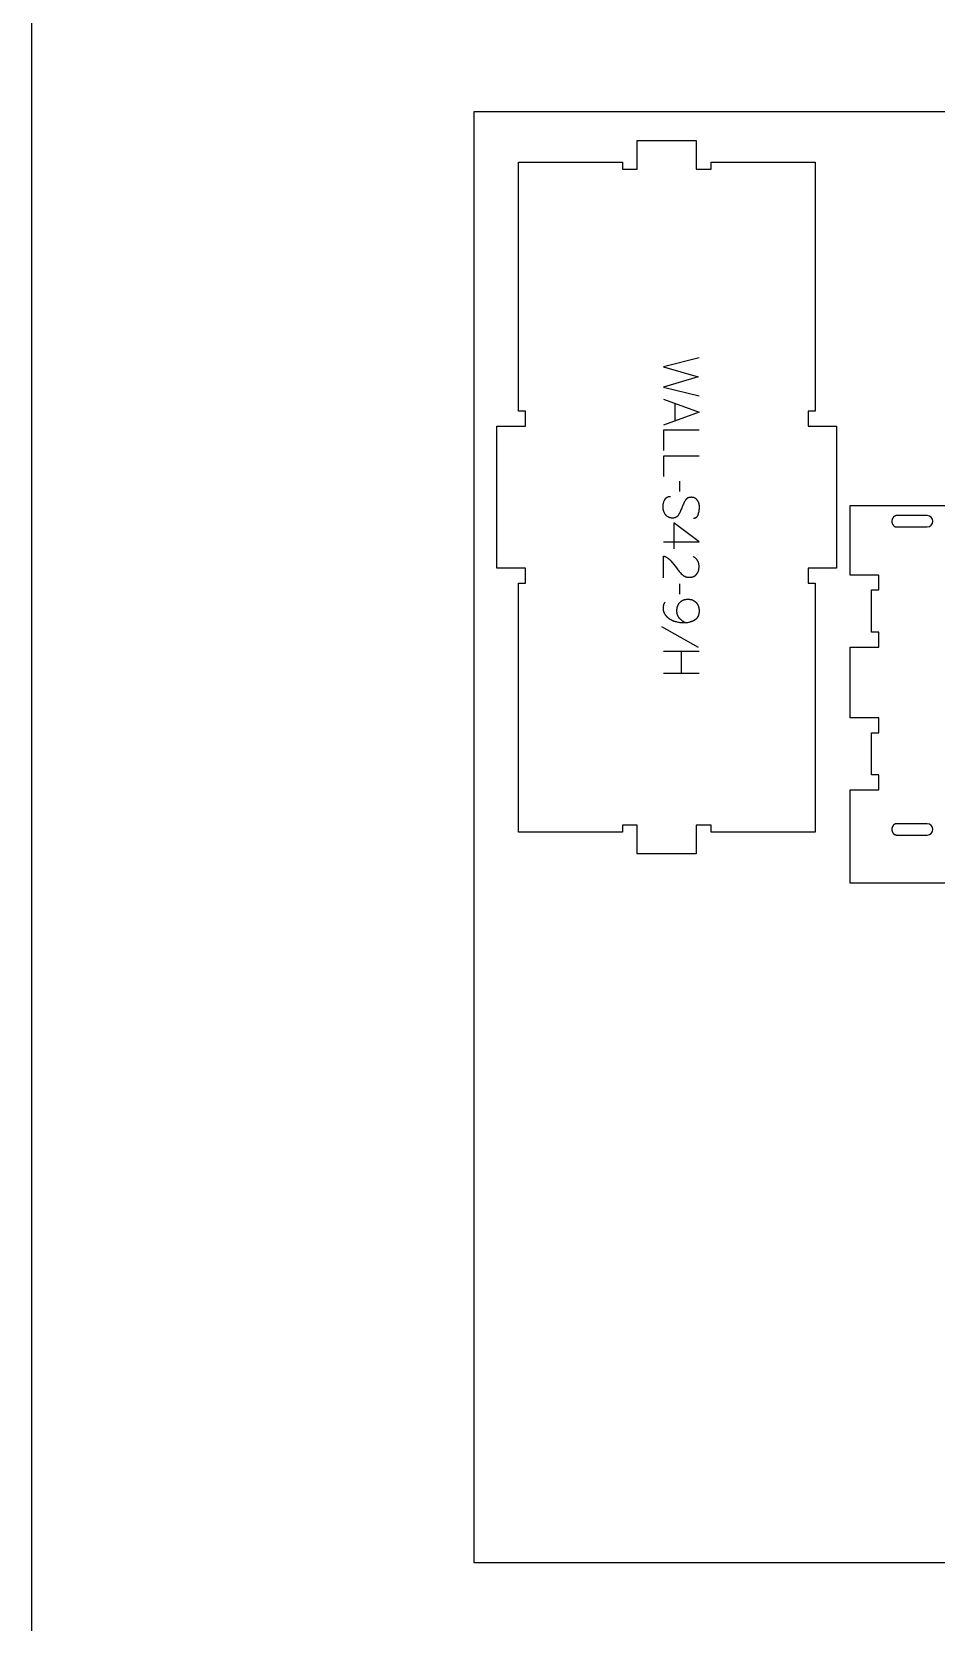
# Model space of a CAD drawing. Extents: x 5216 to 8399, y -19593 to -11999.
# Drawn here: x 5216 to 5976, y -15293 to -13956 of the extents above; entities that cross this region are included whole.
import ezdxf

# ---------------------------------------------------------------- set-up
doc = ezdxf.new("R2010")
doc.units = 0
for name, color, linetype in [('0_SHEET_SPRUCEPLY_2440X122', 1, 'CONTINUOUS'), ('1_ANYTOOL_1MMDEEP_LABELS_S', 2, 'CONTINUOUS'), ('3_ANYTOOL_CUTTHROUGH_INSID', 4, 'CONTINUOUS'), ('4_ANYTOOL_CUTTHROUGH_OUTSI', 5, 'CONTINUOUS'), ('DONOTCUT', 18, 'CONTINUOUS')]:
    doc.layers.add(name, color=color, linetype=linetype)

msp = doc.modelspace()

# ---------------------------------------------------------------- linework, layer by layer
at = {"layer": '0_SHEET_SPRUCEPLY_2440X122'}
msp.add_lwpolyline([(8027.3, -14023.3), (8027.3, -15243.3), (5587.3, -15243.3), (5587.3, -14023.3)], close=True, dxfattribs=at)
at = {"layer": '1_ANYTOOL_1MMDEEP_LABELS_S'}
for points in [[(5776.4, -14230.3), (5746.4, -14238), (5775.5, -14246.4), (5746.4, -14254.9), (5776.4, -14262.4)], [(5746.4, -14265), (5776.4, -14275.9), (5746.4, -14286.9)], [(5756, -14268.5), (5756, -14283.4)], [(5776.4, -14291.2), (5746.4, -14291.2), (5746.4, -14308.3)], [(5776.4, -14313), (5746.4, -14313), (5746.4, -14330.1)], [(5760.3, -14342.8), (5760.2, -14334)], [(5771.8, -14365), (5772, -14365), (5772.1, -14365), (5772.2, -14365), (5772.3, -14365), (5772.4, -14365), (5772.5, -14365), (5772.6, -14365), (5772.6, -14365), (5772.7, -14364.9), (5772.8, -14364.9), (5772.9, -14364.9), (5773, -14364.9), (5773.1, -14364.9), (5773.1, -14364.8), (5773.2, -14364.8), (5773.3, -14364.8), (5773.4, -14364.8), (5773.5, -14364.7), (5773.5, -14364.7), (5773.6, -14364.7), (5773.7, -14364.6), (5773.7, -14364.6), (5773.8, -14364.6), (5773.9, -14364.5), (5774, -14364.5), (5774, -14364.4), (5774.1, -14364.4), (5774.2, -14364.4), (5774.2, -14364.3), (5774.3, -14364.3), (5774.4, -14364.2), (5774.4, -14364.2), (5774.5, -14364.1), (5774.5, -14364), (5774.6, -14364), (5774.6, -14363.9), (5774.7, -14363.9), (5774.8, -14363.8), (5774.8, -14363.7), (5774.9, -14363.7), (5774.9, -14363.6), (5775, -14363.5), (5775, -14363.5), (5775.1, -14363.4), (5775.1, -14363.3), (5775.2, -14363.3), (5775.2, -14363.2), (5775.3, -14363.1), (5775.3, -14363), (5775.3, -14362.9), (5775.4, -14362.9), (5775.5, -14362.7), (5775.6, -14362.5), (5775.6, -14362.3), (5775.7, -14362.1), (5775.8, -14361.9), (5775.8, -14361.7), (5776, -14360.9), (5776.2, -14360.1), (5776.4, -14359.4), (5776.5, -14358.6), (5776.6, -14358.2), (5776.6, -14357.8), (5776.7, -14357.5), (5776.7, -14357.1), (5776.7, -14356.7), (5776.7, -14356.4), (5776.8, -14356), (5776.8, -14355.6), (5776.8, -14355.4), (5776.8, -14355.3), (5776.7, -14355.1), (5776.7, -14354.9), (5776.7, -14354.7), (5776.7, -14354.5), (5776.7, -14354.3), (5776.6, -14354.1), (5776.6, -14353.9), (5776.6, -14353.7), (5776.5, -14353.6), (5776.5, -14353.4), (5776.5, -14353.2), (5776.4, -14353), (5776.4, -14352.8), (5776.3, -14352.7), (5776.2, -14352.5), (5776.2, -14352.3), (5776.1, -14352.2), (5776.1, -14352), (5776, -14351.8), (5775.9, -14351.6), (5775.8, -14351.5), (5775.7, -14351.3), (5775.7, -14351.1), (5775.6, -14351), (5775.5, -14350.8), (5775.4, -14350.7), (5775.3, -14350.5), (5775.2, -14350.3), (5775.1, -14350.2), (5774.9, -14350), (5774.8, -14349.9), (5774.7, -14349.7), (5774.6, -14349.6), (5774.5, -14349.4), (5774.3, -14349.3), (5774.2, -14349.2), (5774.1, -14349.1), (5773.9, -14348.9), (5773.8, -14348.8), (5773.6, -14348.7), (5773.5, -14348.6), (5773.4, -14348.5), (5773.2, -14348.4), (5773, -14348.3), (5772.9, -14348.2), (5772.7, -14348.2), (5772.6, -14348.1), (5772.4, -14348), (5772.2, -14348), (5772.1, -14347.9), (5771.9, -14347.8), (5771.7, -14347.8), (5771.5, -14347.7), (5771.3, -14347.7), (5771.1, -14347.7), (5770.9, -14347.6), (5770.8, -14347.6), (5770.6, -14347.6), (5770.4, -14347.6), (5770.2, -14347.6), (5769.9, -14347.5), (5769.7, -14347.5), (5769.5, -14347.5), (5769.3, -14347.6), (5769.1, -14347.6), (5768.9, -14347.6), (5768.7, -14347.6), (5768.5, -14347.6), (5768.3, -14347.7), (5768.1, -14347.7), (5767.9, -14347.8), (5767.7, -14347.8), (5767.6, -14347.9), (5767.4, -14347.9), (5767.3, -14348), (5767.2, -14348), (5767.1, -14348), (5767.1, -14348.1), (5767, -14348.1), (5766.9, -14348.2), (5766.8, -14348.2), (5766.7, -14348.2), (5766.7, -14348.3), (5766.6, -14348.3), (5766.5, -14348.4), (5766.4, -14348.4), (5766.3, -14348.5), (5766.3, -14348.5), (5766.2, -14348.6), (5766.1, -14348.6), (5766.1, -14348.7), (5766, -14348.8), (5765.9, -14348.8), (5765.9, -14348.9), (5765.8, -14348.9), (5765.7, -14349), (5765.7, -14349.1), (5765.6, -14349.1), (5765.5, -14349.3), (5765.3, -14349.4), (5765.2, -14349.6), (5765.1, -14349.7), (5765, -14349.9), (5764.9, -14350), (5764.8, -14350.2), (5764.7, -14350.4), (5764.3, -14351.1), (5763.9, -14351.8), (5763.5, -14352.6), (5763.2, -14353.3), (5762.8, -14354.1), (5762.5, -14354.9), (5762.2, -14355.7), (5761.9, -14356.5), (5761.6, -14357.4), (5761.2, -14358.2), (5760.9, -14359), (5760.5, -14359.7), (5760.1, -14360.5), (5759.8, -14361.2), (5759.4, -14361.9), (5758.9, -14362.6), (5758.8, -14362.7), (5758.7, -14362.9), (5758.6, -14363.1), (5758.5, -14363.1), (5758.5, -14363.2), (5758.4, -14363.3), (5758.3, -14363.4), (5758.3, -14363.4), (5758.2, -14363.5), (5758.2, -14363.6), (5758.1, -14363.6), (5758, -14363.7), (5758, -14363.7), (5757.9, -14363.8), (5757.8, -14363.9), (5757.7, -14363.9), (5757.7, -14364), (5757.6, -14364), (5757.5, -14364.1), (5757.4, -14364.1), (5757.4, -14364.2), (5757.3, -14364.2), (5757.2, -14364.3), (5757.1, -14364.3), (5757, -14364.4), (5757, -14364.4), (5756.9, -14364.5), (5756.8, -14364.5), (5756.7, -14364.5), (5756.6, -14364.6), (5756.5, -14364.6), (5756.5, -14364.6), (5756.4, -14364.7), (5756.3, -14364.7), (5756.2, -14364.7), (5756.1, -14364.8), (5756, -14364.8), (5755.8, -14364.8), (5755.6, -14364.9), (5755.4, -14364.9), (5755.2, -14364.9), (5755, -14365), (5754.8, -14365), (5754.6, -14365), (5754.4, -14365), (5754.2, -14365), (5753.9, -14365), (5753.7, -14365), (5753.5, -14365), (5753.3, -14365), (5753, -14364.9), (5752.8, -14364.9), (5752.6, -14364.9), (5752.4, -14364.8), (5752.2, -14364.8), (5752, -14364.7), (5751.7, -14364.7), (5751.5, -14364.6), (5751.3, -14364.5), (5751.2, -14364.5), (5751, -14364.4), (5750.8, -14364.3), (5750.6, -14364.2), (5750.4, -14364.1), (5750.2, -14364), (5750.1, -14363.9), (5749.9, -14363.8), (5749.7, -14363.7), (5749.6, -14363.6), (5749.4, -14363.5), (5749.3, -14363.4), (5749.1, -14363.2), (5749, -14363.1), (5748.8, -14362.9), (5748.7, -14362.8), (5748.6, -14362.6), (5748.4, -14362.5), (5748.3, -14362.3), (5748.2, -14362.2), (5748.1, -14362), (5747.9, -14361.8), (5747.7, -14361.5), (5747.5, -14361.1), (5747.3, -14360.7), (5747.1, -14360.3), (5747, -14360), (5746.8, -14359.6), (5746.8, -14359.4), (5746.7, -14359.2), (5746.6, -14359), (5746.6, -14358.8), (5746.5, -14358.6), (5746.5, -14358.4), (5746.4, -14358.2), (5746.4, -14358), (5746.3, -14357.8), (5746.3, -14357.7), (5746.2, -14357.5), (5746.2, -14357.3), (5746.2, -14357.1), (5746.2, -14356.8), (5746.1, -14356.4), (5746.1, -14356), (5746.1, -14355.6), (5746.1, -14355.2), (5746.1, -14354.8), (5746.1, -14354.4), (5746.2, -14354), (5746.2, -14353.6), (5746.3, -14353.2), (5746.4, -14352.8), (5746.4, -14352.4), (5746.5, -14352.1), (5746.7, -14351.7), (5746.8, -14351.3), (5746.9, -14351), (5747.1, -14350.6), (5747.2, -14350.2), (5747.4, -14349.9), (5747.6, -14349.6), (5747.7, -14349.4), (5747.8, -14349.2), (5747.9, -14349.1), (5748, -14348.9), (5748.2, -14348.8), (5748.3, -14348.6), (5748.4, -14348.5), (5748.5, -14348.4), (5748.6, -14348.2), (5748.8, -14348.1), (5748.9, -14348), (5749, -14347.9), (5749.1, -14347.8), (5749.2, -14347.8), (5749.2, -14347.7), (5749.3, -14347.7), (5749.4, -14347.6), (5749.4, -14347.6), (5749.5, -14347.5), (5749.6, -14347.5), (5749.7, -14347.5), (5749.7, -14347.4), (5749.8, -14347.4), (5749.9, -14347.3), (5750, -14347.3), (5750, -14347.3), (5750.1, -14347.2), (5750.2, -14347.2), (5750.3, -14347.2), (5750.3, -14347.1), (5750.4, -14347.1), (5750.5, -14347.1), (5750.7, -14347), (5750.8, -14347), (5751, -14346.9), (5751.2, -14346.9), (5751.4, -14346.9), (5751.5, -14346.9), (5751.7, -14346.8), (5751.9, -14346.8), (5752.1, -14346.8), (5752.3, -14346.8)], [(5746.4, -14385), (5776.5, -14385.1), (5755.1, -14369.1)], [(5755.1, -14369.1), (5755.1, -14390.8)], [(5746.5, -14415.3), (5746.5, -14397), (5747, -14397.1), (5747.2, -14397.2), (5747.4, -14397.3), (5747.6, -14397.3), (5747.8, -14397.4), (5748.1, -14397.5), (5748.3, -14397.6), (5748.5, -14397.7), (5748.7, -14397.8), (5748.9, -14397.9), (5749.1, -14398), (5749.3, -14398.2), (5749.5, -14398.3), (5749.7, -14398.4), (5749.9, -14398.5), (5750.1, -14398.7), (5750.3, -14398.8), (5750.5, -14398.9), (5750.6, -14399.1), (5750.8, -14399.2), (5751, -14399.3), (5751.2, -14399.5), (5751.3, -14399.7), (5751.5, -14399.8), (5751.7, -14400), (5751.9, -14400.1), (5752, -14400.3), (5752.2, -14400.5), (5752.3, -14400.6), (5752.7, -14401), (5753.9, -14402.5), (5755.1, -14404), (5756.2, -14405.5), (5757.3, -14407), (5757.9, -14407.8), (5758.5, -14408.5), (5759.1, -14409.2), (5759.6, -14409.9), (5760.2, -14410.6), (5760.8, -14411.2), (5761.4, -14411.8), (5762.1, -14412.4), (5762.2, -14412.6), (5762.4, -14412.7), (5762.5, -14412.8), (5762.7, -14413), (5762.9, -14413.1), (5763, -14413.2), (5763.2, -14413.3), (5763.4, -14413.5), (5763.6, -14413.6), (5763.7, -14413.7), (5763.9, -14413.8), (5764.1, -14413.9), (5764.3, -14414), (5764.5, -14414), (5764.6, -14414.1), (5764.8, -14414.2), (5765, -14414.3), (5765.2, -14414.3), (5765.4, -14414.4), (5765.6, -14414.5), (5765.8, -14414.5), (5766, -14414.6), (5766.2, -14414.6), (5766.4, -14414.6), (5766.7, -14414.7), (5766.9, -14414.7), (5767.1, -14414.7), (5767.3, -14414.7), (5767.5, -14414.8), (5767.7, -14414.8), (5768, -14414.8), (5768.2, -14414.8), (5768.4, -14414.8), (5768.7, -14414.8), (5768.9, -14414.8), (5769.2, -14414.7), (5769.4, -14414.7), (5769.6, -14414.7), (5769.9, -14414.7), (5770.1, -14414.6), (5770.3, -14414.6), (5770.5, -14414.5), (5770.7, -14414.5), (5770.9, -14414.4), (5771.1, -14414.4), (5771.3, -14414.3), (5771.5, -14414.2), (5771.7, -14414.2), (5771.9, -14414.1), (5772.1, -14414), (5772.3, -14413.9), (5772.5, -14413.8), (5772.6, -14413.7), (5772.8, -14413.6), (5773, -14413.5), (5773.1, -14413.4), (5773.3, -14413.2), (5773.5, -14413.1), (5773.6, -14413), (5773.8, -14412.8), (5773.9, -14412.7), (5774, -14412.6), (5774.2, -14412.4), (5774.3, -14412.3), (5774.4, -14412.1), (5774.6, -14411.9), (5774.7, -14411.8), (5774.8, -14411.6), (5774.9, -14411.4), (5775, -14411.3), (5775.1, -14411.1), (5775.2, -14410.9), (5775.3, -14410.7), (5775.4, -14410.5), (5775.5, -14410.4), (5775.6, -14410.2), (5775.7, -14410), (5775.8, -14409.8), (5775.8, -14409.6), (5775.9, -14409.4), (5776, -14409.2), (5776, -14409), (5776.1, -14408.8), (5776.1, -14408.6), (5776.2, -14408.4), (5776.2, -14408.2), (5776.3, -14407.9), (5776.3, -14407.7), (5776.3, -14407.5), (5776.3, -14407.3), (5776.4, -14407), (5776.4, -14406.8), (5776.4, -14406.6), (5776.4, -14406.3), (5776.4, -14405.9), (5776.4, -14405.5), (5776.4, -14405.1), (5776.4, -14404.8), (5776.3, -14404.4), (5776.3, -14404.1), (5776.2, -14403.8), (5776.2, -14403.4), (5776.1, -14403.1), (5776, -14402.8), (5776, -14402.7), (5775.9, -14402.5), (5775.9, -14402.3), (5775.8, -14402.2), (5775.8, -14402.1), (5775.7, -14401.9), (5775.6, -14401.8), (5775.6, -14401.6), (5775.5, -14401.5), (5775.4, -14401.3), (5775.4, -14401.2), (5775.3, -14401.1), (5775.2, -14400.9), (5775.1, -14400.8), (5775.1, -14400.7), (5775, -14400.5), (5774.9, -14400.4), (5774.8, -14400.3), (5774.7, -14400.1), (5774.6, -14400), (5774.5, -14399.9), (5774.4, -14399.8), (5774.3, -14399.7), (5774.2, -14399.5), (5774.1, -14399.4), (5774, -14399.3), (5773.9, -14399.2), (5773.8, -14399.1), (5773.7, -14399), (5773.6, -14398.9), (5773.4, -14398.8), (5773.3, -14398.7), (5773.1, -14398.5), (5772.8, -14398.3), (5772.5, -14398.1), (5772.2, -14397.9), (5771.9, -14397.7), (5771.6, -14397.5), (5771.3, -14397.4)], [(5760.3, -14429), (5760.2, -14420.2)], [(5767, -14433.3), (5767.3, -14433.3), (5767.6, -14433.3), (5767.8, -14433.3), (5768.1, -14433.3), (5768.3, -14433.3), (5768.6, -14433.4), (5768.8, -14433.4), (5769.1, -14433.4), (5769.3, -14433.5), (5769.6, -14433.5), (5769.8, -14433.6), (5770, -14433.6), (5770.3, -14433.7), (5770.5, -14433.8), (5770.7, -14433.9), (5770.9, -14433.9), (5771.1, -14434), (5771.3, -14434.1), (5771.5, -14434.2), (5771.7, -14434.3), (5771.9, -14434.4), (5772.1, -14434.6), (5772.3, -14434.7), (5772.5, -14434.8), (5772.7, -14434.9), (5772.9, -14435.1), (5773.1, -14435.2), (5773.2, -14435.4), (5773.4, -14435.5), (5773.6, -14435.7), (5773.7, -14435.8), (5773.9, -14436), (5774, -14436.2), (5774.2, -14436.4), (5774.3, -14436.6), (5774.5, -14436.7), (5774.6, -14436.9), (5774.7, -14437.1), (5774.9, -14437.3), (5775, -14437.5), (5775.1, -14437.7), (5775.2, -14437.9), (5775.3, -14438.1), (5775.4, -14438.3), (5775.5, -14438.5), (5775.6, -14438.7), (5775.7, -14438.9), (5775.8, -14439.2), (5775.9, -14439.4), (5775.9, -14439.6), (5776, -14439.8), (5776.1, -14440.1), (5776.1, -14440.3), (5776.2, -14440.5), (5776.2, -14440.8), (5776.3, -14441), (5776.3, -14441.2), (5776.3, -14441.5), (5776.4, -14441.7), (5776.4, -14442), (5776.4, -14442.2), (5776.4, -14442.5), (5776.4, -14442.8), (5776.4, -14443), (5776.4, -14443.4), (5776.4, -14443.7), (5776.4, -14444), (5776.4, -14444.3), (5776.3, -14444.7), (5776.3, -14445), (5776.2, -14445.3), (5776.2, -14445.6), (5776.1, -14445.9), (5776, -14446.1), (5776, -14446.4), (5775.9, -14446.7), (5775.8, -14447), (5775.7, -14447.2), (5775.6, -14447.5), (5775.5, -14447.7), (5775.4, -14447.8), (5775.3, -14448), (5775.3, -14448.1), (5775.2, -14448.2), (5775.1, -14448.3), (5775.1, -14448.4), (5775, -14448.5), (5774.9, -14448.7), (5774.8, -14448.8), (5774.8, -14448.9), (5774.7, -14449), (5774.6, -14449.1), (5774.5, -14449.2), (5774.4, -14449.3), (5774.4, -14449.4), (5774.3, -14449.5), (5774.2, -14449.6), (5774.1, -14449.7), (5774, -14449.8), (5773.9, -14449.9), (5773.8, -14450), (5773.7, -14450), (5773.6, -14450.1), (5773.5, -14450.2), (5773.3, -14450.4), (5773, -14450.5), (5772.8, -14450.7), (5772.6, -14450.8), (5772.3, -14451), (5772.1, -14451.1), (5771.9, -14451.3), (5771.6, -14451.4), (5771.4, -14451.5), (5771.1, -14451.6), (5770.9, -14451.8), (5770.6, -14451.9), (5770.3, -14452), (5770.1, -14452.1), (5769.8, -14452.2), (5769.6, -14452.3), (5769.3, -14452.4), (5769, -14452.4), (5768.8, -14452.5), (5768.5, -14452.6), (5767.9, -14452.7), (5767.4, -14452.9), (5766.8, -14453), (5766.2, -14453), (5765.7, -14453.1), (5765.1, -14453.1), (5764.5, -14453.2), (5763.9, -14453.2), (5763.2, -14453.2), (5762.6, -14453.1), (5761.9, -14453.1), (5761.1, -14453), (5760.4, -14453), (5759.8, -14452.9), (5759.2, -14452.8), (5758, -14452.6), (5757.3, -14452.4), (5756.7, -14452.3), (5756.2, -14452.1), (5755.6, -14451.9), (5755.3, -14451.8), (5755, -14451.7), (5754.7, -14451.6), (5754.5, -14451.5), (5754.2, -14451.3), (5753.9, -14451.2), (5753.6, -14451.1), (5753.4, -14451), (5753.1, -14450.8), (5752.9, -14450.7), (5752.6, -14450.5), (5752.3, -14450.4), (5752.1, -14450.2), (5751.8, -14450.1), (5751.6, -14449.9), (5751.4, -14449.7), (5751.1, -14449.5), (5750.9, -14449.4), (5750.7, -14449.2), (5750.4, -14449), (5750.2, -14448.8), (5750, -14448.6), (5749.8, -14448.4), (5749.5, -14448.2), (5749.3, -14448), (5749.1, -14447.8), (5749, -14447.6), (5748.8, -14447.3), (5748.6, -14447.1), (5748.4, -14446.9), (5748.3, -14446.7), (5748.1, -14446.4), (5748, -14446.2), (5747.8, -14446), (5747.7, -14445.7), (5747.5, -14445.5), (5747.4, -14445.2), (5747.3, -14445), (5747.2, -14444.7), (5747.1, -14444.5), (5747, -14444.2), (5746.9, -14444), (5746.8, -14443.7), (5746.8, -14443.4), (5746.7, -14443.2), (5746.6, -14442.9), (5746.6, -14442.6), (5746.5, -14442.3), (5746.5, -14442), (5746.5, -14441.8), (5746.5, -14441.5), (5746.4, -14441.2), (5746.4, -14440.9), (5746.4, -14440.6), (5746.4, -14440.2), (5746.4, -14439.9), (5746.5, -14439.7), (5746.5, -14439.5), (5746.5, -14439.4), (5746.5, -14439.2), (5746.5, -14439), (5746.6, -14438.9), (5746.6, -14438.7), (5746.6, -14438.6), (5746.7, -14438.4), (5746.7, -14438.2), (5746.7, -14438.1), (5746.8, -14437.9), (5746.8, -14437.8), (5746.9, -14437.6), (5746.9, -14437.5), (5747, -14437.3), (5747.1, -14437.2), (5747.1, -14437), (5747.2, -14436.9), (5747.3, -14436.7), (5747.3, -14436.6), (5747.4, -14436.4), (5747.5, -14436.3), (5747.6, -14436.2), (5747.7, -14436), (5747.7, -14435.9), (5747.8, -14435.7), (5747.9, -14435.6)], [(5765.3, -14453.1), (5764.9, -14453), (5764.6, -14452.9), (5764.2, -14452.7), (5763.9, -14452.5), (5763.6, -14452.3), (5763.2, -14452.1), (5762.9, -14451.9), (5762.6, -14451.7), (5762.3, -14451.5), (5761.9, -14451.2), (5761.6, -14451), (5761.3, -14450.7), (5761, -14450.4), (5760.7, -14450.2), (5760.4, -14449.9), (5760.1, -14449.5), (5760, -14449.4), (5759.8, -14449.2), (5759.7, -14449.1), (5759.6, -14448.9), (5759.4, -14448.7), (5759.3, -14448.5), (5759.2, -14448.4), (5759.1, -14448.2), (5759, -14448), (5758.9, -14447.8), (5758.8, -14447.6), (5758.7, -14447.4), (5758.6, -14447.2), (5758.5, -14447), (5758.4, -14446.8), (5758.4, -14446.6), (5758.3, -14446.4), (5758.2, -14446.2), (5758.2, -14446), (5758.1, -14445.8), (5758.1, -14445.6), (5758, -14445.4), (5758, -14445.2), (5757.9, -14444.9), (5757.9, -14444.7), (5757.9, -14444.5), (5757.8, -14444.2), (5757.8, -14444), (5757.8, -14443.8), (5757.8, -14443.5), (5757.8, -14443.3), (5757.8, -14443), (5757.8, -14442.8), (5757.8, -14442.5), (5757.8, -14442.2), (5757.8, -14442), (5757.8, -14441.7), (5757.9, -14441.5), (5757.9, -14441.2), (5757.9, -14441), (5758, -14440.7), (5758, -14440.5), (5758.1, -14440.3), (5758.1, -14440), (5758.2, -14439.8), (5758.2, -14439.6), (5758.3, -14439.3), (5758.4, -14439.1), (5758.5, -14438.9), (5758.5, -14438.7), (5758.6, -14438.5), (5758.7, -14438.3), (5758.8, -14438.1), (5758.9, -14437.9), (5759, -14437.7), (5759.1, -14437.5), (5759.3, -14437.3), (5759.4, -14437.1), (5759.5, -14436.9), (5759.6, -14436.7), (5759.8, -14436.5), (5759.9, -14436.3), (5760, -14436.2), (5760.2, -14436), (5760.4, -14435.8), (5760.5, -14435.7), (5760.7, -14435.5), (5760.8, -14435.4), (5761, -14435.2), (5761.2, -14435.1), (5761.4, -14434.9), (5761.5, -14434.8), (5761.7, -14434.7), (5761.9, -14434.6), (5762.1, -14434.4), (5762.3, -14434.3), (5762.5, -14434.2), (5762.7, -14434.1), (5762.9, -14434), (5763.1, -14433.9), (5763.3, -14433.9), (5763.6, -14433.8), (5763.8, -14433.7), (5764, -14433.6), (5764.2, -14433.6), (5764.5, -14433.5), (5764.7, -14433.5), (5765, -14433.4), (5765.2, -14433.4), (5765.4, -14433.4), (5765.7, -14433.3), (5766, -14433.3), (5766.2, -14433.3), (5766.5, -14433.3), (5766.8, -14433.3), (5767, -14433.3)], [(5775.9, -14473.8), (5745.2, -14456.6)], [(5776.4, -14477.2), (5746.4, -14477.2)], [(5761.7, -14495.5), (5761.7, -14477.2)], [(5746.4, -14495.5), (5776.4, -14495.5)]]:
    msp.add_lwpolyline(points, dxfattribs=at)
at = {"layer": '3_ANYTOOL_CUTTHROUGH_INSID', "color": 4}
for points in [[(5968.2, -14363), (5942.5, -14363), (5942.4, -14363), (5942.3, -14363), (5942.2, -14363), (5942.1, -14363), (5942, -14363), (5941.9, -14363), (5941.8, -14363), (5941.7, -14363.1), (5941.6, -14363.1), (5941.5, -14363.1), (5941.4, -14363.1), (5941.3, -14363.2), (5941.2, -14363.2), (5941.1, -14363.2), (5941, -14363.3), (5940.9, -14363.3), (5940.8, -14363.4), (5940.7, -14363.4), (5940.6, -14363.5), (5940.5, -14363.5), (5940.4, -14363.6), (5940.4, -14363.7), (5940.3, -14363.7), (5940.2, -14363.8), (5940.1, -14363.9), (5940, -14363.9), (5939.9, -14364), (5939.9, -14364.1), (5939.8, -14364.2), (5939.7, -14364.2), (5939.6, -14364.3), (5939.6, -14364.4), (5939.5, -14364.5), (5939.4, -14364.6), (5939.4, -14364.7), (5939.3, -14364.8), (5939.2, -14364.9), (5939.2, -14365), (5939.1, -14365.1), (5939.1, -14365.2), (5939, -14365.3), (5939, -14365.4), (5938.9, -14365.5), (5938.9, -14365.6), (5938.8, -14365.7), (5938.8, -14365.8), (5938.7, -14365.9), (5938.7, -14366), (5938.7, -14366.1), (5938.6, -14366.2), (5938.6, -14366.3), (5938.6, -14366.4), (5938.6, -14366.5), (5938.5, -14366.7), (5938.5, -14366.8), (5938.5, -14366.9), (5938.5, -14367), (5938.5, -14367.1), (5938.5, -14367.2), (5938.5, -14367.3), (5938.5, -14367.4), (5938.5, -14367.5), (5938.4, -14367.6), (5938.4, -14367.7), (5938.4, -14367.8), (5938.5, -14367.9), (5938.5, -14368), (5938.5, -14368.2), (5938.5, -14368.3), (5938.5, -14368.4), (5938.5, -14368.5), (5938.5, -14368.6), (5938.5, -14368.7), (5938.5, -14368.8), (5938.6, -14368.9), (5938.6, -14369), (5938.6, -14369.1), (5938.6, -14369.2), (5938.7, -14369.3), (5938.7, -14369.4), (5938.7, -14369.6), (5938.8, -14369.7), (5938.8, -14369.8), (5938.9, -14369.9), (5938.9, -14370), (5939, -14370.1), (5939, -14370.2), (5939.1, -14370.3), (5939.1, -14370.4), (5939.2, -14370.5), (5939.2, -14370.6), (5939.3, -14370.7), (5939.4, -14370.8), (5939.4, -14370.9), (5939.5, -14371), (5939.6, -14371), (5939.6, -14371.1), (5939.7, -14371.2), (5939.8, -14371.3), (5939.9, -14371.4), (5939.9, -14371.4), (5940, -14371.5), (5940.1, -14371.6), (5940.2, -14371.7), (5940.3, -14371.7), (5940.4, -14371.8), (5940.4, -14371.9), (5940.5, -14371.9), (5940.6, -14372), (5940.7, -14372), (5940.8, -14372.1), (5940.9, -14372.1), (5941, -14372.2), (5941.1, -14372.2), (5941.2, -14372.2), (5941.3, -14372.3), (5941.4, -14372.3), (5941.5, -14372.3), (5941.6, -14372.4), (5941.7, -14372.4), (5941.8, -14372.4), (5941.9, -14372.4), (5942, -14372.4), (5942.1, -14372.5), (5942.2, -14372.5), (5942.3, -14372.5), (5942.4, -14372.5), (5942.5, -14372.5), (5968.2, -14372.5, 1)], [(5968.2, -14631.5, 1), (5968.2, -14622), (5942.5, -14622), (5942.4, -14622), (5942.3, -14622), (5942.2, -14622), (5942.1, -14622), (5942, -14622), (5941.9, -14622), (5941.8, -14622), (5941.7, -14622.1), (5941.6, -14622.1), (5941.5, -14622.1), (5941.4, -14622.1), (5941.3, -14622.2), (5941.2, -14622.2), (5941.1, -14622.2), (5941, -14622.3), (5940.9, -14622.3), (5940.8, -14622.4), (5940.7, -14622.4), (5940.6, -14622.5), (5940.5, -14622.5), (5940.4, -14622.6), (5940.4, -14622.7), (5940.3, -14622.7), (5940.2, -14622.8), (5940.1, -14622.9), (5940, -14622.9), (5939.9, -14623), (5939.9, -14623.1), (5939.8, -14623.2), (5939.7, -14623.2), (5939.6, -14623.3), (5939.6, -14623.4), (5939.5, -14623.5), (5939.4, -14623.6), (5939.4, -14623.7), (5939.3, -14623.8), (5939.2, -14623.9), (5939.2, -14624), (5939.1, -14624.1), (5939.1, -14624.2), (5939, -14624.3), (5939, -14624.4), (5938.9, -14624.5), (5938.9, -14624.6), (5938.8, -14624.7), (5938.8, -14624.8), (5938.7, -14624.9), (5938.7, -14625), (5938.7, -14625.1), (5938.6, -14625.2), (5938.6, -14625.3), (5938.6, -14625.4), (5938.6, -14625.5), (5938.5, -14625.7), (5938.5, -14625.8), (5938.5, -14625.9), (5938.5, -14626), (5938.5, -14626.1), (5938.5, -14626.2), (5938.5, -14626.3), (5938.5, -14626.4), (5938.5, -14626.5), (5938.4, -14626.6), (5938.4, -14626.7), (5938.4, -14626.8), (5938.5, -14626.9), (5938.5, -14627), (5938.5, -14627.2), (5938.5, -14627.3), (5938.5, -14627.4), (5938.5, -14627.5), (5938.5, -14627.6), (5938.5, -14627.7), (5938.5, -14627.8), (5938.6, -14627.9), (5938.6, -14628), (5938.6, -14628.1), (5938.6, -14628.2), (5938.7, -14628.3), (5938.7, -14628.4), (5938.7, -14628.6), (5938.8, -14628.7), (5938.8, -14628.8), (5938.9, -14628.9), (5938.9, -14629), (5939, -14629.1), (5939, -14629.2), (5939.1, -14629.3), (5939.1, -14629.4), (5939.2, -14629.5), (5939.2, -14629.6), (5939.3, -14629.7), (5939.4, -14629.8), (5939.4, -14629.9), (5939.5, -14630), (5939.6, -14630), (5939.6, -14630.1), (5939.7, -14630.2), (5939.8, -14630.3), (5939.9, -14630.4), (5939.9, -14630.4), (5940, -14630.5), (5940.1, -14630.6), (5940.2, -14630.7), (5940.3, -14630.7), (5940.4, -14630.8), (5940.4, -14630.9), (5940.5, -14630.9), (5940.6, -14631), (5940.7, -14631), (5940.8, -14631.1), (5940.9, -14631.1), (5941, -14631.2), (5941.1, -14631.2), (5941.2, -14631.2), (5941.3, -14631.3), (5941.4, -14631.3), (5941.5, -14631.3), (5941.6, -14631.4), (5941.7, -14631.4), (5941.8, -14631.4), (5941.9, -14631.4), (5942, -14631.4), (5942.1, -14631.5), (5942.2, -14631.5), (5942.3, -14631.5), (5942.4, -14631.5), (5942.5, -14631.5)]]:
    msp.add_lwpolyline(points, format="xyb", close=True, dxfattribs=at)
at = {"layer": '4_ANYTOOL_CUTTHROUGH_OUTSI', "color": 5}
msp.add_lwpolyline([(5624.5, -14275.2), (5624.5, -14065.7), (5712, -14065.7), (5712, -14071.7), (5724.5, -14071.7), (5724.5, -14047.7), (5774, -14047.7), (5774, -14071.7), (5786.5, -14071.7), (5786.5, -14065.7), (5874, -14065.7), (5874, -14275.2), (5868, -14275.2), (5868, -14287.7), (5892, -14287.7), (5892, -14407.2), (5868, -14407.2), (5868, -14419.7), (5874, -14419.7), (5874, -14629.2), (5786.5, -14629.2), (5786.5, -14623.2), (5774, -14623.2), (5774, -14647.2), (5724.5, -14647.2), (5724.5, -14623.2), (5712, -14623.2), (5712, -14629.2), (5624.5, -14629.2), (5624.5, -14419.7), (5630.5, -14419.7), (5630.5, -14407.2), (5606.5, -14407.2), (5606.5, -14287.7), (5630.5, -14287.7), (5630.5, -14275.2)], close=True, dxfattribs=at)
msp.add_lwpolyline([(6002.9, -14672), (5903.4, -14672), (5903.4, -14652.2), (5903.4, -14640.2), (5903.4, -14593.5), (5927.4, -14593.5), (5927.4, -14581), (5921.4, -14581), (5921.4, -14545.5), (5927.4, -14545.5), (5927.4, -14533), (5903.4, -14533), (5903.4, -14473.5), (5927.4, -14473.5), (5927.4, -14461), (5921.4, -14461), (5921.4, -14425.5), (5927.4, -14425.5), (5927.4, -14413), (5903.4, -14413), (5903.4, -14354.5), (6002.9, -14354.5)], dxfattribs=at)
at = {"layer": 'DONOTCUT'}
msp.add_lwpolyline([(8399, -19592.7), (5215.6, -19592.7), (5215.6, -11999.3), (8399, -11999.3)], close=True, dxfattribs=at)

doc.saveas('drawing.dxf')
